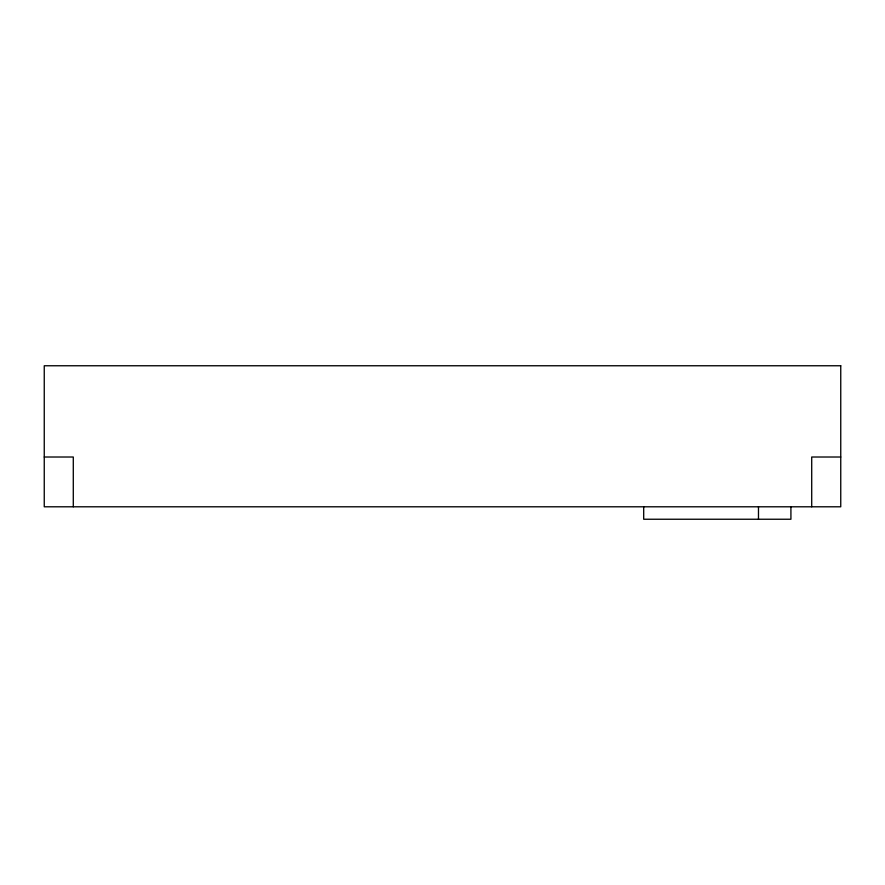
<?xml version="1.0" encoding="UTF-8"?>
<svg xmlns="http://www.w3.org/2000/svg" width="885" height="885" viewBox="0 0 885 885"><rect width="100%" height="100%" fill="white"/><g stroke="black" fill="none" stroke-linecap="round" stroke-linejoin="round"><path stroke-width="1.33" d="M44.25 457.014L73.289 457.014L73.289 506.795M840.75 457.014L811.711 457.014L811.711 506.795M790.913 506.795L790.924 519.241L643.694 519.241L643.694 506.795M758.478 506.795L758.478 519.241M840.75 365.759L44.25 365.759L44.25 506.795L840.75 506.795L840.75 365.759"/></g></svg>
